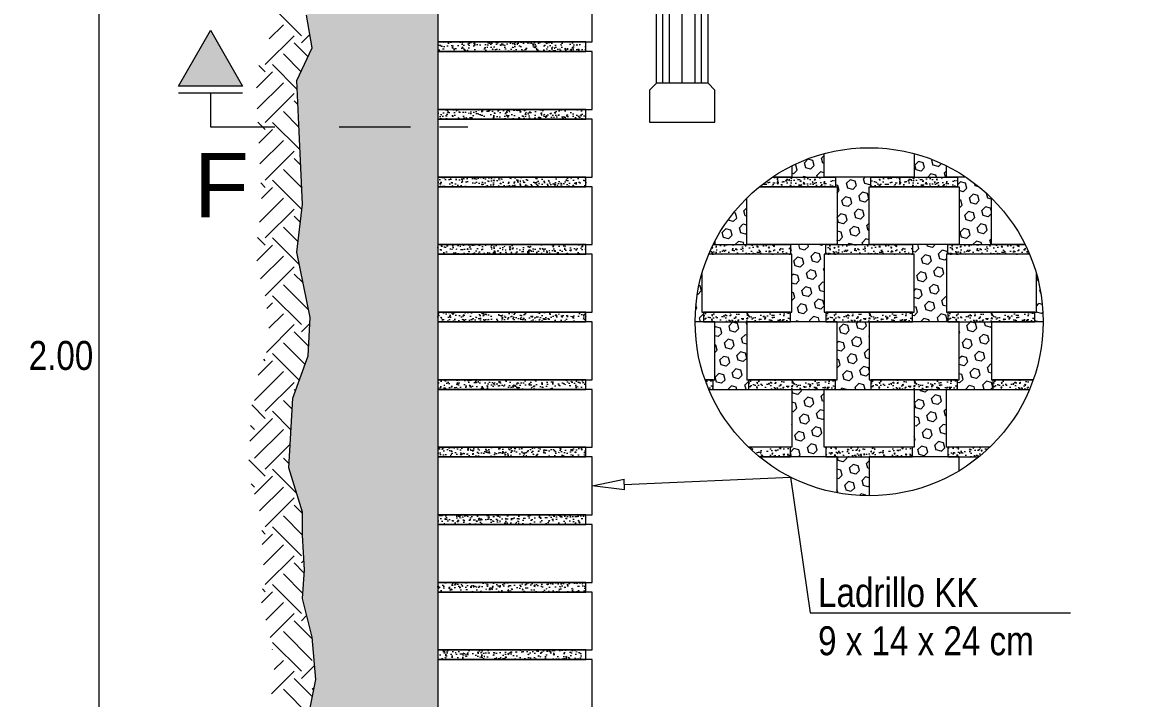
# Model space of a CAD drawing. Header units: metres. Extents: x 0 to 1935, y 0 to 1529.
# Drawn here: x 1918.64 to 1920.397, y 1470.572 to 1471.622 of the extents above; entities that cross this region are included whole.
import ezdxf
from ezdxf import colors
from ezdxf.entities.mleader import LeaderData, LeaderLine
from ezdxf.enums import TextEntityAlignment as Align
from ezdxf.math import Vec2, Vec3

# ---------------------------------------------------------------- set-up
doc = ezdxf.new("R2010")
doc.units = ezdxf.units.M
doc.header["$LTSCALE"] = 0.005
doc.linetypes.add('ACAD_ISO04W100', pattern=[30.5, 24, -3, 0.5, -3])
for name, color, linetype, lineweight in [('-Accesorios PVC', 88, 'Continuous', 20), ('-Achurado', 251, 'Continuous', 5), ('-Acotado', 251, 'Continuous', 5), ('-Eje', 1, 'ACAD_ISO04W100', 9), ('-Ladrillo', 34, 'Continuous', 9), ('-Terreno', 26, 'Continuous', 5)]:
    doc.layers.add(name, color=color, linetype=linetype, lineweight=lineweight)
doc.styles.add('-Arial', font='arial.ttf')
doc.styles.add('-Arial Narrow', font='ARIALN.TTF')
doc.dimstyles.new('Esc 1_25', dxfattribs={"dimscale": 0.025, "dimtxt": 1.8, "dimasz": 1, "dimexe": 1, "dimexo": 2, "dimgap": 0.45, "dimtad": 2, "dimtih": 1, "dimtoh": 1, "dimzin": 4, "dimdsep": 46, "dimtxsty": '-Arial Narrow', "dimblk": 'ARCHTICK', "dimcen": 1, "dimdle": 1, "dimclrd": 256, "dimclre": 256, "dimclrt": 7, "dimadec": 0, "dimazin": 0, "dimtfac": 1, "dimtix": 1, "dimtmove": 1, "dimatfit": 2, "dimldrblk": 'ARCHTICK', "dimfxl": 1, "dimtolj": 2, "dimlwd": 5, "dimlwe": 0, "dimarcsym": 0})
pattern_1 = [(45, (305.354964, -1.474167), (-0.00972141242, 0.00972141242), [0.0079375, -0.015875]), (165, (305.354964, -1.474167), (-0.00355828391, -0.013279696325), [0.0079375, -0.015875]), (105, (305.360576, -1.468554), (-0.013279696325, -0.00355828391), [0.0079375, -0.015875])]
pattern_2 = [(50, (1919.955647, 1471.162203), (0.0182185, -0.0015939), [0.001905, -0.020955]), (355, (1919.955647, 1471.162203), (-0.0035243, 0.0191057), [0.001524, -0.016764]), (100.451, (1919.957165, 1471.16207), (0.0146941, 0.0175118), [0.001619, -0.017809]), (46.184, (1919.955647, 1471.167283), (0.027108, -0.0042042), [0.0028575, -0.0314325]), (96.636, (1919.957906, 1471.166933), (0.0237404, 0.0247426), [0.0024285, -0.0267136]), (351.184, (1919.955647, 1471.167283), (0.0237404, 0.0247426), [0.002286, -0.025146]), (21, (1919.958187, 1471.166013), (0.0151614, -0.0102265), [0.001905, -0.020955]), (326, (1919.958187, 1471.166013), (0.0061802, 0.0184188), [0.001524, -0.016764]), (71.4514, (1919.95945, 1471.165161), (0.0213416, 0.0081923), [0.001619, -0.017809]), (37.5, (1919.955647, 1471.162203), (0.00030886, 0.0084555), [0, -0.0165608, 0, -0.017018, 0, -0.0168275]), (7.5, (1919.955647, 1471.162203), (0.00668197, 0.01001806), [0, -0.0097028, 0, -0.0161798, 0, -0.0064135]), (327.5, (1919.949983, 1471.162203), (0.01355906, -0.00057287), [0, -0.00635, 0, -0.019812, 0, -0.026289]), (317.5, (1919.947443, 1471.162203), (0.0148129, 0.00254265), [0, -0.008255, 0, -0.0131572, 0, -0.018669])]
pattern_3 = [(50, (1919.765647, 1471.162203), (0.0182185, -0.0015939), [0.001905, -0.020955]), (355, (1919.765647, 1471.162203), (-0.0035243, 0.0191057), [0.001524, -0.016764]), (100.451, (1919.767165, 1471.16207), (0.0146941, 0.0175118), [0.001619, -0.017809]), (46.184, (1919.765647, 1471.167283), (0.027108, -0.0042042), [0.0028575, -0.0314325]), (96.636, (1919.767906, 1471.166933), (0.0237404, 0.0247426), [0.0024285, -0.0267136]), (351.184, (1919.765647, 1471.167283), (0.0237404, 0.0247426), [0.002286, -0.025146]), (21, (1919.768187, 1471.166013), (0.0151614, -0.0102265), [0.001905, -0.020955]), (326, (1919.768187, 1471.166013), (0.0061802, 0.0184188), [0.001524, -0.016764]), (71.4514, (1919.76945, 1471.165161), (0.0213416, 0.0081923), [0.001619, -0.017809]), (37.5, (1919.765647, 1471.162203), (0.00030886, 0.0084555), [0, -0.0165608, 0, -0.017018, 0, -0.0168275]), (7.5, (1919.765647, 1471.162203), (0.00668197, 0.01001806), [0, -0.0097028, 0, -0.0161798, 0, -0.0064135]), (327.5, (1919.759983, 1471.162203), (0.01355906, -0.00057287), [0, -0.00635, 0, -0.019812, 0, -0.026289]), (317.5, (1919.757443, 1471.162203), (0.0148129, 0.00254265), [0, -0.008255, 0, -0.0131572, 0, -0.018669])]
pattern_4 = [(50, (1920.145647, 1471.162203), (0.0182185, -0.0015939), [0.001905, -0.020955]), (355, (1920.145647, 1471.162203), (-0.0035243, 0.0191057), [0.001524, -0.016764]), (100.451, (1920.147165, 1471.16207), (0.0146941, 0.0175118), [0.001619, -0.017809]), (46.184, (1920.145647, 1471.167283), (0.027108, -0.0042042), [0.0028575, -0.0314325]), (96.636, (1920.147906, 1471.166933), (0.0237404, 0.0247426), [0.0024285, -0.0267136]), (351.184, (1920.145647, 1471.167283), (0.0237404, 0.0247426), [0.002286, -0.025146]), (21, (1920.148187, 1471.166013), (0.0151614, -0.0102265), [0.001905, -0.020955]), (326, (1920.148187, 1471.166013), (0.0061802, 0.0184188), [0.001524, -0.016764]), (71.4514, (1920.14945, 1471.165161), (0.0213416, 0.0081923), [0.001619, -0.017809]), (37.5, (1920.145647, 1471.162203), (0.00030886, 0.0084555), [0, -0.0165608, 0, -0.017018, 0, -0.0168275]), (7.5, (1920.145647, 1471.162203), (0.00668197, 0.01001806), [0, -0.0097028, 0, -0.0161798, 0, -0.0064135]), (327.5, (1920.139983, 1471.162203), (0.01355906, -0.00057287), [0, -0.00635, 0, -0.019812, 0, -0.026289]), (317.5, (1920.137443, 1471.162203), (0.0148129, 0.00254265), [0, -0.008255, 0, -0.0131572, 0, -0.018669])]
pattern_5 = [(50, (1920.025647, 1471.057203), (0.0182185, -0.0015939), [0.001905, -0.020955]), (355, (1920.025647, 1471.057203), (-0.0035243, 0.0191057), [0.001524, -0.0167641]), (100.4514, (1920.027165, 1471.05707), (0.0146941, 0.0175118), [0.001619, -0.017809]), (46.184, (1920.025647, 1471.062283), (0.0271079, -0.0042042), [0.0028575, -0.0314325]), (96.636, (1920.027906, 1471.061933), (0.0237404, 0.0247426), [0.0024285, -0.0267136]), (351.184, (1920.025647, 1471.062283), (0.0237404, 0.0247426), [0.002286, -0.025146]), (21, (1920.028187, 1471.061013), (0.01516144, -0.0102265), [0.001905, -0.020955]), (326, (1920.028187, 1471.061013), (0.0061802, 0.0184188), [0.001524, -0.016764]), (71.4514, (1920.02945, 1471.060161), (0.0213416, 0.0081923), [0.001619, -0.017809]), (37.5, (1920.025647, 1471.057203), (0.00030886, 0.0084555), [0, -0.0165608, 0, -0.017018, 0, -0.0168275]), (7.5, (1920.025647, 1471.057203), (0.00668197, 0.01001806), [0, -0.0097028, 0, -0.0161798, 0, -0.0064135]), (327.5, (1920.019983, 1471.057203), (0.01355906, -0.00057287), [0, -0.00635, 0, -0.019812, 0, -0.026289]), (317.5, (1920.017443, 1471.057203), (0.0148129, 0.00254265), [0, -0.008255, 0, -0.0131572, 0, -0.018669])]
pattern_6 = [(50, (1919.835647, 1471.057203), (0.0182185, -0.0015939), [0.001905, -0.020955]), (355, (1919.835647, 1471.057203), (-0.0035243, 0.0191057), [0.001524, -0.0167641]), (100.4514, (1919.837165, 1471.05707), (0.0146941, 0.0175118), [0.001619, -0.017809]), (46.184, (1919.835647, 1471.062283), (0.0271079, -0.0042042), [0.0028575, -0.0314325]), (96.636, (1919.837906, 1471.061933), (0.0237404, 0.0247426), [0.0024285, -0.0267136]), (351.184, (1919.835647, 1471.062283), (0.0237404, 0.0247426), [0.002286, -0.025146]), (21, (1919.838187, 1471.061013), (0.01516144, -0.0102265), [0.001905, -0.020955]), (326, (1919.838187, 1471.061013), (0.0061802, 0.0184188), [0.001524, -0.016764]), (71.4514, (1919.83945, 1471.060161), (0.0213416, 0.0081923), [0.001619, -0.017809]), (37.5, (1919.835647, 1471.057203), (0.00030886, 0.0084555), [0, -0.0165608, 0, -0.017018, 0, -0.0168275]), (7.5, (1919.835647, 1471.057203), (0.00668197, 0.01001806), [0, -0.0097028, 0, -0.0161798, 0, -0.0064135]), (327.5, (1919.829983, 1471.057203), (0.01355906, -0.00057287), [0, -0.00635, 0, -0.019812, 0, -0.026289]), (317.5, (1919.827443, 1471.057203), (0.0148129, 0.00254265), [0, -0.008255, 0, -0.0131572, 0, -0.018669])]

# ---------------------------------------------------------------- blocks, each defined once
blk = doc.blocks.new('szfisfvsdv')
at = {"layer": '-Accesorios PVC'}
h = blk.add_hatch(color=256, dxfattribs=at)
h.dxf.hatch_style = 1
edge = h.paths.add_edge_path()
edge.add_ellipse((-0.6573, 0.0199), major_axis=(0, 0.0203), ratio=0.352065, start_angle=180, end_angle=360)
edge.add_ellipse((-0.6573, 0.0199), major_axis=(0, 0.0203), ratio=0.352065, start_angle=0, end_angle=180)
for p, q in [((0.0679, 0.0508), (0.0679, 0.1008)), ((0.0679, 0.1008), (0.1695, 0.1008)), ((0.1695, 0.1008), (0.1695, 0.1008)), ((0.1695, 0.1008), (0.1695, 0.0508)), ((0.0179, 0.0402), (-0.6573, 0.0402)), ((0.0679, 0.0508), (0.0179, 0.0508)), ((0.0179, 0.0508), (0.0179, -0.0508)), ((0.0786, 0.0402), (0.0679, 0.0508)), ((0.0786, 0.0402), (0.0679, 0.0508)), ((0.0786, -0.0402), (0.0786, 0.0402)), ((0.1589, 0.0402), (0.0786, 0.0402)), ((0.0786, 0.0402), (0.1589, 0.0402)), ((0.0786, -0.0402), (0.0786, 0.0402)), ((0.1695, 0.0508), (0.1589, 0.0402)), ((0.1589, 0.0402), (0.1589, -0.0402)), ((0.0179, 0.03), (-0.6511, 0.03)), ((0.0179, 0.02), (-0.6501, 0.02)), ((0.0179, -0.02), (-0.6644, -0.02)), ((0.0179, -0.03), (-0.6635, -0.03)), ((0.0179, -0.0402), (-0.6573, -0.0402)), ((0.0179, -0.0508), (0.0179, -0.0508)), ((0.0179, -0.0508), (0.0679, -0.0508)), ((0.0786, -0.0402), (0.0679, -0.0508)), ((0.0679, -0.0508), (0.0786, -0.0402)), ((0.0679, -0.0508), (0.0679, -0.1008)), ((0.1589, -0.0402), (0.0786, -0.0402)), ((0.1589, -0.0402), (0.0786, -0.0402)), ((0.1589, -0.0402), (0.1589, -0.0402)), ((0.1695, -0.0508), (0.1589, -0.0402)), ((0.1695, -0.1008), (0.1695, -0.0508)), ((0.0679, -0.1008), (0.1695, -0.1008)), ((0.0785, -0.2789), (0.0785, -0.1008)), ((0.0887, -0.2789), (0.0887, -0.1008)), ((0.0987, -0.2789), (0.0987, -0.1008)), ((0.1187, -0.2789), (0.1187, -0.1008)), ((0.1387, -0.2789), (0.1387, -0.1008)), ((0.1487, -0.2789), (0.1487, -0.1008)), ((0.1589, -0.2789), (0.1589, -0.1008)), ((0.1695, -0.1008), (0.1695, -0.1008)), ((0.0785, -0.2789), (0.0679, -0.2895)), ((0.1589, -0.2789), (0.0785, -0.2789)), ((0.1695, -0.2895), (0.1589, -0.2789)), ((0.0679, -0.2895), (0.0679, -0.3395)), ((0.1695, -0.3395), (0.1695, -0.2895)), ((0.0679, -0.3395), (0.1695, -0.3395)), ((0.1695, -0.3395), (0.1695, -0.3395))]:
    blk.add_line(p, q, dxfattribs=at)
at = {"layer": '-Accesorios PVC', "ltscale": 0.025}
for p, q in [((0.1014, 0), (0.136, 0)), ((0.1187, 0.0173), (0.1187, -0.0173))]:
    blk.add_line(p, q, dxfattribs=at)
at = {"layer": '-Accesorios PVC', "ltscale": 0.005}
blk.add_line((-0.6557, 0), (0.0786, 0), dxfattribs=at)
at = {"layer": '-Accesorios PVC', "extrusion": (0, 0, -1)}
blk.add_ellipse((-0.6573, 0.0199), major_axis=(0, 0.0203), ratio=0.352065, dxfattribs=at)
at = {"layer": '-Accesorios PVC'}
blk.add_ellipse((-0.6573, -0.0203), major_axis=(0, -0.0199), ratio=0.360295, start_param=3.141593, end_param=6.283185, dxfattribs=at)
blk = doc.blocks.new('Corte Vertical 1_1000')
at = {"layer": '-Eje'}
blk.add_hatch(color=256, dxfattribs=at).paths.add_polyline_path([(13.34, -3.56), (9.86, -1.565), (9.86, -5.555)])
for p, q in [((9.44, -1.565), (9.44, -5.555)), ((9.44, -3.56), (7.34, -3.56))]:
    blk.add_line(p, q, dxfattribs=at)
blk.add_lwpolyline([(13.34, -3.56), (9.86, -5.555), (9.86, -1.565)], close=True, dxfattribs=at)
for points in [[(7.34, -3.56), (7.34, -16.05)], [(7.34, -14.245), (7.34, -16)], [(7.34, -17.805), (7.34, -19.56)]]:
    blk.add_lwpolyline(points, dxfattribs=at)
at = {"layer": '-Eje', "style": '-Arial'}
blk.add_attdef('A', text='', height=4, dxfattribs=at).set_placement((3.713, -4.237), align=Align.MIDDLE)
blk = doc.blocks.new('*U510')
at = {"layer": '-Achurado', "ltscale": 0.009}
h = blk.add_hatch(dxfattribs=at)
h.set_pattern_fill('AR-CONC', color=256, scale=0.0001, angle=-90)
h.set_pattern_definition([(320, (-3034.088478, 151.044606), (-0.001593908554, -0.0182184669), [0.001905, -0.020955]), (265, (-3034.088478, 151.044606), (0.01910568452, 0.00352434214), [0.001524, -0.01676405842]), (10.4514447, (-3034.088611, 151.043088), (0.01751177519, -0.01469412471), [0.00161900088, -0.01780902446]), (316.1842, (-3034.083398, 151.044606), (-0.0042042328, -0.02710790409), [0.0028575, -0.0314325]), (6.6355576, (-3034.083748, 151.042347), (0.02474261246, -0.0237404134), [0.00242850231, -0.02671356082]), (261.1841512, (-3034.083398, 151.044606), (0.02474261246, -0.0237404134), [0.0022859967, -0.0251459732]), (291, (-3034.084668, 151.042066), (-0.01022651982, -0.01516143913), [0.001905, -0.020955]), (236, (-3034.084668, 151.042066), (0.01841879661, -0.00618020283), [0.001524, -0.016764]), (341.451445, (-3034.08552, 151.040803), (0.00819227689, -0.02134164193), [0.00161900088, -0.01780899376]), (307.5, (-3034.088478, 151.044606), (0.008455503887, -0.000308860325), [0, -0.0165608, 0, -0.017018, 0, -0.0168275]), (277.5, (-3034.088478, 151.044606), (0.010018057482, -0.00668196625), [0, -0.0097028, 0, -0.0161798, 0, -0.0064135]), (237.5, (-3034.088478, 151.05027), (-0.0005728744, -0.013559059517), [0, -0.00635, 0, -0.019812, 0, -0.026289]), (227.5, (-3034.088478, 151.05281), (0.002542649103, -0.01481291814), [0, -0.008255, 0, -0.0131572, 0, -0.018669])])
h.paths.add_polyline_path([(0.12, -0.0375), (0.12, -0.0525), (-0.11, -0.0525), (-0.11, -0.0375)])
at = {"layer": '-Ladrillo', "lineweight": 5}
for points in [[(-0.12, -0.0375), (-0.12, 0.0525), (0.12, 0.0525), (0.12, -0.0375)], [(0.12, -0.0375), (0.12, -0.0525), (-0.11, -0.0525), (-0.11, -0.0375)]]:
    blk.add_lwpolyline(points, close=True, dxfattribs=at)
blk = doc.blocks.new('*U511')
at = {"layer": '-Acotado', "color": 0, "linetype": 'ByBlock', "lineweight": -2, "transparency": 16777216}
for p in [(0, 1.785), (0, 1.68), (0, 1.575), (0, 1.47), (0, 1.365), (0, 1.26), (0, 1.155), (0, 1.05), (0, 0.945), (0, 0.84), (0, 0.735), (0, 0.63), (0, 0.525), (0, 0.42), (0, 0.315), (0, 0.21), (0, 0.105), (0, 0)]:
    blk.add_blockref('*U510', p, dxfattribs=at)
blk = doc.blocks.new('_ClosedBlank')
at = {"color": 0, "linetype": 'ByBlock', "lineweight": -2}
for p, q in [((-1, 0.167), (0, 0)), ((-1, 0.167), (-1, -0.167)), ((0, 0), (-1, -0.167))]:
    blk.add_line(p, q, dxfattribs=at)
blk = doc.blocks.new('_ArchTick')
at = {"color": 0, "linetype": 'ByBlock', "const_width": 0.15}
blk.add_lwpolyline([(-0.5, -0.5), (0.5, 0.5)], dxfattribs=at)
blk = doc.blocks.new('*D567')
at = {"layer": '-Acotado', "lineweight": 0, "transparency": 16777216}
for p, q in [((1919.2851, 1472.0072), (1919.2851, 1470.1403)), ((1920.9651, 1469.9568), (1920.9651, 1470.1903))]:
    blk.add_line(p, q, dxfattribs=at)
at = {"layer": '-Acotado', "lineweight": 5, "transparency": 16777216}
blk.add_line((1920.9901, 1470.1653), (1919.2601, 1470.1653), dxfattribs=at)
at = {"layer": 'Defpoints', "color": 0, "transparency": 16777216}
for p in [(1919.2851, 1472.0572), (1919.2851, 1470.1653), (1920.9651, 1469.9068)]:
    blk.add_point(p, dxfattribs=at)
at = {"layer": '-Acotado', "lineweight": 5, "transparency": 16777216, "xscale": 0.025, "yscale": 0.025, "zscale": 0.025, "rotation": 180}
blk.add_blockref('_ArchTick', (1919.2851, 1470.1653), dxfattribs=at)
at = {"layer": '-Acotado', "lineweight": 5, "transparency": 16777216, "xscale": 0.025, "yscale": 0.025, "zscale": 0.025}
blk.add_blockref('_ArchTick', (1920.9651, 1470.1653), dxfattribs=at)
at = {"layer": '-Acotado', "color": 7, "transparency": 16777216, "insert": (1920.1251, 1470.1995), "char_height": 0.045, "attachment_point": 5, "style": '-Arial Narrow'}
blk.add_mtext('\\A2;1.68', dxfattribs=at)
blk = doc.blocks.new('*D548')
at = {"layer": '-Acotado', "lineweight": 5, "transparency": 16777216}
blk.add_line((1918.7587, 1470.082), (1918.7587, 1472.1272), dxfattribs=at)
at = {"layer": '-Acotado', "lineweight": 0, "transparency": 16777216}
for p, q in [((1919.2351, 1472.1022), (1918.7337, 1472.1022)), ((1919.2351, 1470.107), (1918.7337, 1470.107))]:
    blk.add_line(p, q, dxfattribs=at)
at = {"layer": 'Defpoints', "color": 0, "transparency": 16777216}
for p in [(1918.7587, 1472.1022), (1919.2851, 1472.1022), (1919.2851, 1470.107)]:
    blk.add_point(p, dxfattribs=at)
at = {"layer": '-Acotado', "lineweight": 5, "transparency": 16777216, "xscale": 0.025, "yscale": 0.025, "zscale": 0.025}
for p, rotation in [((1918.7587, 1472.1022), 90), ((1918.7587, 1470.107), 270)]:
    blk.add_blockref('_ArchTick', p, dxfattribs=dict(at, rotation=rotation))
at = {"layer": '-Acotado', "color": 7, "transparency": 16777216, "insert": (1918.6993, 1471.1046), "char_height": 0.045, "attachment_point": 5, "style": '-Arial Narrow'}
blk.add_mtext('\\A2;2.00', dxfattribs=at)

msp = doc.modelspace()

# ---------------------------------------------------------------- hatches: boundary and pattern name
at = {"layer": '-Achurado', "ltscale": 0.009}
h = msp.add_hatch(dxfattribs=at)
h.set_pattern_fill('HEX', color=256, scale=0.0025, angle=45)
h.set_pattern_definition(pattern_1)
h.paths.add_polyline_path([(1919.06572, 1471.26549), (1919.0747, 1471.34021), (1919.06882, 1471.46376), (1919.06583, 1471.5325), (1919.08976, 1471.5833), (1919.08079, 1471.63411), (1919.0778, 1471.68492), (1919.09275, 1471.73573), (1919.0778, 1471.81941), (1919.08384, 1471.9623), (1919.07331, 1472.02309), (1919.08507, 1472.1022), (1919.28507, 1472.1022), (1919.28507, 1472.0122), (1919.28507, 1471.9972), (1919.28507, 1471.9072), (1919.28507, 1471.8922), (1919.28507, 1471.8022), (1919.28507, 1471.7872), (1919.28507, 1471.6972), (1919.28507, 1471.6822), (1919.28507, 1471.5922), (1919.28507, 1471.5772), (1919.28507, 1471.4872), (1919.28507, 1471.4722), (1919.28507, 1471.3822), (1919.28507, 1471.3672), (1919.28507, 1471.2772), (1919.28507, 1471.2622), (1919.28507, 1471.1722), (1919.28507, 1471.1572), (1919.28507, 1471.0672), (1919.28507, 1471.0522), (1919.28507, 1470.9622), (1919.28507, 1470.9472), (1919.28507, 1470.8572), (1919.28507, 1470.8422), (1919.28507, 1470.7522), (1919.28507, 1470.7372), (1919.28507, 1470.6472), (1919.28507, 1470.6322), (1919.28507, 1470.5422), (1919.28507, 1470.5272), (1919.28507, 1470.4372), (1919.28507, 1470.4222), (1919.28507, 1470.3322), (1919.28507, 1470.3172), (1919.28507, 1470.2272), (1919.28507, 1469.90703), (1919.08507, 1469.90683), (1919.08507, 1470.2122), (1919.0955, 1470.24229), (1919.07456, 1470.30804), (1919.07456, 1470.34988), (1919.08952, 1470.41264), (1919.07157, 1470.48138), (1919.09558, 1470.60136), (1919.0896, 1470.66711), (1919.07464, 1470.72688), (1919.07763, 1470.77171), (1919.07464, 1470.82551), (1919.07464, 1470.86138), (1919.0537, 1470.93012), (1919.05974, 1471.03835), (1919.08367, 1471.1041), (1919.08666, 1471.16388)])
h = msp.add_hatch(dxfattribs=at)
h.set_pattern_fill('HEX', color=256, scale=0.0025, angle=45)
h.set_pattern_definition(pattern_1)
h.paths.add_polyline_path([(1919.95565, 1470.9472), (1919.90565, 1470.9472), (1919.90565, 1470.89132, 0.0465031), (1919.95565, 1470.88666)])
h.paths.add_polyline_path([(1920.07565, 1471.0522), (1920.02565, 1471.0522), (1920.02565, 1470.9622), (1920.02315, 1470.9622), (1920.02315, 1470.9472), (1920.07815, 1470.9472), (1920.07815, 1470.9622), (1920.07565, 1470.9622)])
h.paths.add_polyline_path([(1919.88565, 1471.0522), (1919.83565, 1471.0522), (1919.83565, 1470.9622), (1919.83315, 1470.9622), (1919.83315, 1470.9472), (1919.88815, 1470.9472), (1919.88815, 1470.9622), (1919.88565, 1470.9622)])
h.paths.add_polyline_path([(1919.76565, 1471.1572), (1919.71565, 1471.1572), (1919.71565, 1471.0672), (1919.71315, 1471.0672), (1919.71315, 1471.0522), (1919.76815, 1471.0522), (1919.76815, 1471.0672), (1919.76565, 1471.0672)])
h.paths.add_polyline_path([(1919.95565, 1471.1572), (1919.90565, 1471.1572), (1919.90565, 1471.0672), (1919.90315, 1471.0672), (1919.90315, 1471.0522), (1919.95815, 1471.0522), (1919.95815, 1471.0672), (1919.95565, 1471.0672)])
h.paths.add_polyline_path([(1920.14565, 1471.1572), (1920.09565, 1471.1572), (1920.09565, 1471.0672), (1920.09315, 1471.0672), (1920.09315, 1471.0522), (1920.14815, 1471.0522), (1920.14815, 1471.0672), (1920.14565, 1471.0672)])
h.paths.add_polyline_path([(1920.21565, 1471.23201), (1920.21565, 1471.1722), (1920.21315, 1471.1722), (1920.21315, 1471.1572), (1920.2262, 1471.1572, 0.0701538)])
h.paths.add_polyline_path([(1920.07565, 1471.2622), (1920.07815, 1471.2622), (1920.07815, 1471.2772), (1920.02315, 1471.2772), (1920.02315, 1471.2622), (1920.02565, 1471.2622), (1920.02565, 1471.1722), (1920.02315, 1471.1722), (1920.02315, 1471.1572), (1920.07815, 1471.1572), (1920.07815, 1471.1722), (1920.07565, 1471.1722)])
h.paths.add_polyline_path([(1919.88565, 1471.2622), (1919.88815, 1471.2622), (1919.88815, 1471.2772), (1919.83315, 1471.2772), (1919.83315, 1471.2622), (1919.83565, 1471.2622), (1919.83565, 1471.1722), (1919.83315, 1471.1722), (1919.83315, 1471.1572), (1919.88815, 1471.1572), (1919.88815, 1471.1722), (1919.88565, 1471.1722)])
h.paths.add_polyline_path([(1919.69815, 1471.1722), (1919.69565, 1471.1722), (1919.69565, 1471.23201, 0.0701538), (1919.6851, 1471.1572), (1919.69815, 1471.1572)])
h.paths.add_polyline_path([(1919.95565, 1471.3672), (1919.95815, 1471.3672), (1919.95815, 1471.3822), (1919.90315, 1471.3822), (1919.90315, 1471.3672), (1919.90565, 1471.3672), (1919.90565, 1471.2772), (1919.95565, 1471.2772)])
h.paths.add_polyline_path([(1919.76565, 1471.34981, 0.0782607), (1919.71565, 1471.28209), (1919.71565, 1471.2772), (1919.76565, 1471.2772)])
h.paths.add_polyline_path([(1920.14565, 1471.34981, 0.0475007), (1920.10588, 1471.3822), (1920.09315, 1471.3822), (1920.09315, 1471.3672), (1920.09565, 1471.3672), (1920.09565, 1471.2772), (1920.14565, 1471.2772)])
h.paths.add_polyline_path([(1920.07565, 1471.39968, 0.0494998), (1920.02565, 1471.41854), (1920.02565, 1471.3822), (1920.07565, 1471.3822)])
h.paths.add_polyline_path([(1919.88565, 1471.41854, 0.0494998), (1919.83565, 1471.39968), (1919.83565, 1471.3822), (1919.88565, 1471.3822)])
h = msp.add_hatch(dxfattribs=at)
h.set_pattern_fill('AR-CONC', color=256, scale=0.0001)
h.set_pattern_definition(pattern_6)
edge = h.paths.add_edge_path()
edge.add_arc((1919.95565, 1471.1572), 0.27055, 123.73188, 129.08584)
edge.add_line((1919.78507, 1471.3672), (1919.90315, 1471.3672))
edge.add_line((1919.90315, 1471.3672), (1919.90315, 1471.3822))
edge.add_line((1919.90315, 1471.3822), (1919.80541, 1471.3822))
h = msp.add_hatch(dxfattribs=at)
h.set_pattern_fill('AR-CONC', color=256, scale=0.0001)
h.set_pattern_definition(pattern_5)
h.paths.add_polyline_path([(1920.09315, 1471.3672), (1919.95815, 1471.3672), (1919.95815, 1471.3822), (1920.09315, 1471.3822)])
h = msp.add_hatch(dxfattribs=at)
h.set_pattern_fill('AR-CONC', color=256, scale=0.0001)
h.set_pattern_definition(pattern_3)
edge = h.paths.add_edge_path()
edge.add_arc((1919.95565, 1471.1572), 0.27055, 153.66977, 157.1636)
edge.add_line((1919.70631, 1471.2622), (1919.83315, 1471.2622))
edge.add_line((1919.83315, 1471.2622), (1919.83315, 1471.2772))
edge.add_line((1919.83315, 1471.2772), (1919.71317, 1471.2772))
h = msp.add_hatch(dxfattribs=at)
h.set_pattern_fill('AR-CONC', color=256, scale=0.0001)
h.set_pattern_definition(pattern_2)
h.paths.add_polyline_path([(1920.02315, 1471.2622), (1919.88815, 1471.2622), (1919.88815, 1471.2772), (1920.02315, 1471.2772)])
h = msp.add_hatch(dxfattribs=at)
h.set_pattern_fill('AR-CONC', color=256, scale=0.0001)
h.set_pattern_definition(pattern_4)
edge = h.paths.add_edge_path()
edge.add_arc((1919.95565, 1471.1572), 0.27055, 22.8364, 26.33023)
edge.add_line((1920.19813, 1471.2772), (1920.07815, 1471.2772))
edge.add_line((1920.07815, 1471.2772), (1920.07815, 1471.2622))
edge.add_line((1920.07815, 1471.2622), (1920.20499, 1471.2622))
h = msp.add_hatch(dxfattribs=at)
h.set_pattern_fill('AR-CONC', color=256, scale=0.0001)
h.set_pattern_definition(pattern_3)
h.paths.add_polyline_path([(1919.83315, 1471.1722), (1919.69815, 1471.1722), (1919.69815, 1471.1572), (1919.83315, 1471.1572)])
h = msp.add_hatch(dxfattribs=at)
h.set_pattern_fill('AR-CONC', color=256, scale=0.0001)
h.set_pattern_definition(pattern_2)
h.paths.add_polyline_path([(1920.02315, 1471.1722), (1919.88815, 1471.1722), (1919.88815, 1471.1572), (1920.02315, 1471.1572)])
h = msp.add_hatch(dxfattribs=at)
h.set_pattern_fill('AR-CONC', color=256, scale=0.0001)
h.set_pattern_definition(pattern_4)
h.paths.add_polyline_path([(1920.21315, 1471.1722), (1920.07815, 1471.1722), (1920.07815, 1471.1572), (1920.21315, 1471.1572)])
h = msp.add_hatch(dxfattribs=at)
h.set_pattern_fill('AR-CONC', color=256, scale=0.0001)
h.set_pattern_definition([(50, (1919.645647, 1471.057203), (0.0182185, -0.001594), [0.001905, -0.020955]), (355, (1919.645647, 1471.057203), (-0.0035243, 0.0191057), [0.001524, -0.016764]), (100.45, (1919.647165, 1471.05707), (0.014694, 0.017512), [0.001619, -0.017809]), (46.184, (1919.645647, 1471.062283), (0.027108, -0.004204), [0.0028575, -0.0314325]), (96.636, (1919.647906, 1471.061933), (0.02374, 0.024743), [0.0024285, -0.0267136]), (351.184, (1919.645647, 1471.062283), (0.02374, 0.024743), [0.002286, -0.025146]), (21, (1919.648187, 1471.061013), (0.0151614, -0.0102265), [0.001905, -0.020955]), (326, (1919.648187, 1471.061013), (0.00618, 0.018419), [0.001524, -0.016764]), (71.45, (1919.64945, 1471.060161), (0.0213416, 0.0081923), [0.001619, -0.017809]), (37.5, (1919.645647, 1471.057203), (0.00030886, 0.0084555), [0, -0.0165608, 0, -0.017018, 0, -0.0168275]), (7.5, (1919.645647, 1471.057203), (0.006682, 0.010018), [0, -0.0097028, 0, -0.0161798, 0, -0.0064135]), (327.5, (1919.639983, 1471.057203), (0.01355906, -0.0005729), [0, -0.00635, 0, -0.019812, 0, -0.026289]), (317.5, (1919.637443, 1471.057203), (0.014813, 0.0025426), [0, -0.008255, 0, -0.0131572, 0, -0.018669])])
edge = h.paths.add_edge_path()
edge.add_arc((1919.95565, 1471.1572), 0.27055, 199.43019, 202.8364)
edge.add_line((1919.70631, 1471.0522), (1919.71315, 1471.0522))
edge.add_line((1919.71315, 1471.0522), (1919.71315, 1471.0672))
edge.add_line((1919.71315, 1471.0672), (1919.70051, 1471.0672))
h = msp.add_hatch(dxfattribs=at)
h.set_pattern_fill('AR-CONC', color=256, scale=0.0001)
h.set_pattern_definition(pattern_6)
h.paths.add_polyline_path([(1919.90315, 1471.0672), (1919.76815, 1471.0672), (1919.76815, 1471.0522), (1919.90315, 1471.0522)])
h = msp.add_hatch(dxfattribs=at)
h.set_pattern_fill('AR-CONC', color=256, scale=0.0001)
h.set_pattern_definition(pattern_5)
h.paths.add_polyline_path([(1920.09315, 1471.0672), (1919.95815, 1471.0672), (1919.95815, 1471.0522), (1920.09315, 1471.0522)])
h = msp.add_hatch(dxfattribs=at)
h.set_pattern_fill('AR-CONC', color=256, scale=0.0001)
h.set_pattern_definition([(50, (1920.215647, 1471.057203), (0.0182185, -0.001594), [0.001905, -0.020955]), (355, (1920.215647, 1471.057203), (-0.0035243, 0.0191057), [0.001524, -0.016764]), (100.45, (1920.217165, 1471.05707), (0.014694, 0.0175118), [0.001619, -0.017809]), (46.184, (1920.215647, 1471.062283), (0.027108, -0.004204), [0.0028575, -0.0314325]), (96.636, (1920.217906, 1471.061933), (0.02374, 0.024743), [0.0024285, -0.0267136]), (351.184, (1920.215647, 1471.062283), (0.02374, 0.024743), [0.002286, -0.025146]), (21, (1920.218187, 1471.061013), (0.0151614, -0.0102265), [0.001905, -0.020955]), (326, (1920.218187, 1471.061013), (0.00618, 0.018419), [0.001524, -0.016764]), (71.451, (1920.21945, 1471.060161), (0.0213416, 0.0081923), [0.001619, -0.017809]), (37.5, (1920.215647, 1471.057203), (0.00030886, 0.0084555), [0, -0.0165608, 0, -0.017018, 0, -0.0168275]), (7.5, (1920.215647, 1471.057203), (0.006682, 0.010018), [0, -0.0097028, 0, -0.0161798, 0, -0.0064135]), (327.5, (1920.209983, 1471.057203), (0.01355906, -0.0005729), [0, -0.00635, 0, -0.019812, 0, -0.026289]), (317.5, (1920.207443, 1471.057203), (0.014813, 0.0025426), [0, -0.008255, 0, -0.0131572, 0, -0.018669])])
edge = h.paths.add_edge_path()
edge.add_arc((1919.95565, 1471.1572), 0.27055, 337.1636, 340.56981)
edge.add_line((1920.21079, 1471.0672), (1920.14815, 1471.0672))
edge.add_line((1920.14815, 1471.0672), (1920.14815, 1471.0522))
edge.add_line((1920.14815, 1471.0522), (1920.20499, 1471.0522))
h = msp.add_hatch(dxfattribs=at)
h.set_pattern_fill('AR-CONC', color=256, scale=0.0001)
h.set_pattern_definition(pattern_3)
edge = h.paths.add_edge_path()
edge.add_arc((1919.95565, 1471.1572), 0.27055, 226.1172, 230.91416)
edge.add_line((1919.78507, 1470.9472), (1919.83315, 1470.9472))
edge.add_line((1919.83315, 1470.9472), (1919.83315, 1470.9622))
edge.add_line((1919.83315, 1470.9622), (1919.76811, 1470.9622))
h = msp.add_hatch(dxfattribs=at)
h.set_pattern_fill('AR-CONC', color=256, scale=0.0001)
h.set_pattern_definition(pattern_2)
h.paths.add_polyline_path([(1920.02315, 1470.9622), (1919.88815, 1470.9622), (1919.88815, 1470.9472), (1920.02315, 1470.9472)])
h = msp.add_hatch(dxfattribs=at)
h.set_pattern_fill('AR-CONC', color=256, scale=0.0001)
h.set_pattern_definition(pattern_4)
edge = h.paths.add_edge_path()
edge.add_arc((1919.95565, 1471.1572), 0.27055, 309.08584, 313.8828)
edge.add_line((1920.14319, 1470.9622), (1920.07815, 1470.9622))
edge.add_line((1920.07815, 1470.9622), (1920.07815, 1470.9472))
edge.add_line((1920.07815, 1470.9472), (1920.12622, 1470.9472))

# ---------------------------------------------------------------- linework, layer by layer
at = {"layer": '-Acotado'}
msp.add_circle((1919.95565, 1471.1572), 0.27055, dxfattribs=at)
at = {"layer": '-Ladrillo', "lineweight": 5}
for points in [[(1920.02565, 1471.41854), (1920.02565, 1471.3822), (1919.88565, 1471.3822), (1919.88565, 1471.41854)], [(1919.83565, 1471.39968), (1919.83565, 1471.3822), (1919.80541, 1471.3822)], [(1920.10588, 1471.3822), (1920.07565, 1471.3822), (1920.07565, 1471.39968)], [(1919.80541, 1471.3822), (1919.90315, 1471.3822), (1919.90315, 1471.3672), (1919.78507, 1471.3672)], [(1919.78507, 1471.3672), (1919.90565, 1471.3672), (1919.90565, 1471.2772), (1919.76565, 1471.2772), (1919.76565, 1471.34981)], [(1920.19813, 1471.2772), (1920.14565, 1471.2772), (1920.14565, 1471.34981)], [(1919.71317, 1471.2772), (1919.83315, 1471.2772), (1919.83315, 1471.2622), (1919.70631, 1471.2622)], [(1919.71565, 1471.28209), (1919.71565, 1471.2772), (1919.71317, 1471.2772)], [(1920.20499, 1471.2622), (1920.07815, 1471.2622), (1920.07815, 1471.2772), (1920.19813, 1471.2772)], [(1919.69565, 1471.23201), (1919.69565, 1471.1722), (1919.83565, 1471.1722), (1919.83565, 1471.2622), (1919.70631, 1471.2622)], [(1920.20499, 1471.2622), (1920.07565, 1471.2622), (1920.07565, 1471.1722), (1920.21565, 1471.1722), (1920.21565, 1471.23201)], [(1919.70051, 1471.0672), (1919.71565, 1471.0672), (1919.71565, 1471.1572), (1919.6851, 1471.1572)], [(1920.2262, 1471.1572), (1920.14565, 1471.1572), (1920.14565, 1471.0672), (1920.21079, 1471.0672)], [(1919.70631, 1471.0522), (1919.71315, 1471.0522), (1919.71315, 1471.0672), (1919.70051, 1471.0672)], [(1920.21079, 1471.0672), (1920.14815, 1471.0672), (1920.14815, 1471.0522), (1920.20499, 1471.0522)], [(1919.70631, 1471.0522), (1919.83565, 1471.0522), (1919.83565, 1470.9622), (1919.76811, 1470.9622)], [(1920.14319, 1470.9622), (1920.07565, 1470.9622), (1920.07565, 1471.0522), (1920.20499, 1471.0522)], [(1919.78507, 1470.9472), (1919.83315, 1470.9472), (1919.83315, 1470.9622), (1919.76811, 1470.9622)], [(1920.14319, 1470.9622), (1920.07815, 1470.9622), (1920.07815, 1470.9472), (1920.12622, 1470.9472)], [(1919.90565, 1470.89132), (1919.90565, 1470.9472), (1919.78507, 1470.9472)], [(1920.09565, 1470.92569), (1920.09565, 1470.9472), (1919.95565, 1470.9472), (1919.95565, 1470.88666)]]:
    msp.add_lwpolyline(points, dxfattribs=at)
for points in [[(1920.09315, 1471.3672), (1919.95815, 1471.3672), (1919.95815, 1471.3822), (1920.09315, 1471.3822)], [(1920.09565, 1471.3672), (1920.09565, 1471.2772), (1919.95565, 1471.2772), (1919.95565, 1471.3672)], [(1920.02315, 1471.2622), (1919.88815, 1471.2622), (1919.88815, 1471.2772), (1920.02315, 1471.2772)], [(1920.02565, 1471.1722), (1920.02565, 1471.2622), (1919.88565, 1471.2622), (1919.88565, 1471.1722)], [(1919.83315, 1471.1722), (1919.69815, 1471.1722), (1919.69815, 1471.1572), (1919.83315, 1471.1572)], [(1920.02315, 1471.1722), (1919.88815, 1471.1722), (1919.88815, 1471.1572), (1920.02315, 1471.1572)], [(1920.21315, 1471.1722), (1920.07815, 1471.1722), (1920.07815, 1471.1572), (1920.21315, 1471.1572)], [(1919.90565, 1471.0672), (1919.90565, 1471.1572), (1919.76565, 1471.1572), (1919.76565, 1471.0672)], [(1920.09565, 1471.0672), (1920.09565, 1471.1572), (1919.95565, 1471.1572), (1919.95565, 1471.0672)], [(1919.90315, 1471.0672), (1919.76815, 1471.0672), (1919.76815, 1471.0522), (1919.90315, 1471.0522)], [(1920.09315, 1471.0672), (1919.95815, 1471.0672), (1919.95815, 1471.0522), (1920.09315, 1471.0522)], [(1920.02565, 1471.0522), (1920.02565, 1470.9622), (1919.88565, 1470.9622), (1919.88565, 1471.0522)], [(1920.02315, 1470.9622), (1919.88815, 1470.9622), (1919.88815, 1470.9472), (1920.02315, 1470.9472)]]:
    msp.add_lwpolyline(points, close=True, dxfattribs=at)
at = {"layer": '-Terreno', "linetype": 'Continuous'}
for p, q in [((1919.07301, 1471.60185), (1919.02811, 1471.64675)), ((1919.01688, 1471.55695), (1919.06178, 1471.60185)), ((1919.02314, 1471.59688), (1919.04495, 1471.61869)), ((1919.07301, 1471.59062), (1919.08584, 1471.60346)), ((1919.08303, 1471.56937), (1919.06178, 1471.59062)), ((1919.07225, 1471.54648), (1919.04495, 1471.57378)), ((1919.01688, 1471.54572), (1919.00702, 1471.55558)), ((1919.0661, 1471.51895), (1919.02811, 1471.55695)), ((1919.00308, 1471.52069), (1919.02811, 1471.54572)), ((1919.00448, 1471.48842), (1919.04495, 1471.52888)), ((1919.01688, 1471.46714), (1919.06178, 1471.51204)), ((1919.06712, 1471.49548), (1919.06178, 1471.50082)), ((1919.06867, 1471.46026), (1919.04495, 1471.48398)), ((1919.01688, 1471.45592), (1919.00539, 1471.46741)), ((1919.07035, 1471.4249), (1919.02811, 1471.46714)), ((1919.00692, 1471.43473), (1919.02811, 1471.45592)), ((1919.00845, 1471.40258), (1919.04495, 1471.43908)), ((1919.01688, 1471.37734), (1919.06178, 1471.42224)), ((1919.07147, 1471.40133), (1919.06178, 1471.41102)), ((1919.07315, 1471.36597), (1919.04495, 1471.39418)), ((1919.01688, 1471.36612), (1919.00985, 1471.37315)), ((1919.07301, 1471.33244), (1919.02811, 1471.37734)), ((1919.011, 1471.349), (1919.02811, 1471.36612)), ((1919.0077, 1471.31203), (1919.04495, 1471.34928)), ((1919.01688, 1471.28754), (1919.06178, 1471.33244)), ((1919.07104, 1471.31196), (1919.06178, 1471.32121)), ((1919.06743, 1471.2819), (1919.04495, 1471.30438)), ((1919.01688, 1471.27631), (1919.00485, 1471.28834)), ((1919.0693, 1471.24634), (1919.02811, 1471.28754)), ((1919.0039, 1471.25211), (1919.02811, 1471.27631)), ((1919.00966, 1471.22418), (1919.04495, 1471.25947)), ((1919.01688, 1471.19774), (1919.06178, 1471.24264)), ((1919.07513, 1471.21806), (1919.06178, 1471.23141)), ((1919.07301, 1471.15283), (1919.02811, 1471.19774)), ((1919.08387, 1471.17565), (1919.04495, 1471.21457)), ((1919.01924, 1471.17765), (1919.02811, 1471.18651)), ((1919.02257, 1471.1473), (1919.04495, 1471.16967)), ((1919.01855, 1471.1096), (1919.06178, 1471.15283)), ((1919.07301, 1471.14161), (1919.0859, 1471.1545)), ((1919.08414, 1471.11925), (1919.06178, 1471.14161)), ((1919.07871, 1471.09101), (1919.04495, 1471.12477)), ((1919.0057, 1471.0743), (1919.02811, 1471.09671)), ((1919.01688, 1471.09671), (1919.01466, 1471.09893)), ((1919.06972, 1471.06632), (1919.02811, 1471.10793)), ((1919.00004, 1471.03497), (1919.04495, 1471.07987)), ((1919.01688, 1471.01813), (1919.06178, 1471.06303)), ((1919.06373, 1471.04986), (1919.06178, 1471.05181)), ((1919.01688, 1471.00691), (1918.99588, 1471.02791)), ((1919.05851, 1471.02141), (1919.04495, 1471.03497)), ((1918.99273, 1470.97153), (1919.02811, 1471.00691)), ((1919.05673, 1470.98951), (1919.02811, 1471.01813)), ((1919.00004, 1470.99007), (1918.9941, 1470.99601)), ((1919.00004, 1470.94517), (1919.04495, 1470.99007)), ((1919.01688, 1470.92833), (1919.05547, 1470.96691)), ((1919.01688, 1470.9171), (1918.99113, 1470.94285)), ((1919.05376, 1470.93635), (1919.04495, 1470.94517)), ((1919.00007, 1470.88906), (1919.02811, 1470.9171)), ((1919.06513, 1470.89131), (1919.02811, 1470.92833)), ((1919.00004, 1470.90026), (1918.99517, 1470.90514)), ((1919.00793, 1470.86325), (1919.04495, 1470.90026)), ((1919.01688, 1470.83853), (1919.06178, 1470.88343)), ((1919.07434, 1470.85965), (1919.06178, 1470.8722)), ((1919.07434, 1470.82597), (1919.04495, 1470.85536)), ((1919.01688, 1470.8273), (1919.01144, 1470.83274)), ((1919.07301, 1470.79362), (1919.02811, 1470.83853)), ((1919.01212, 1470.81131), (1919.02811, 1470.8273)), ((1919.01389, 1470.77941), (1919.04495, 1470.81046)), ((1919.01688, 1470.74872), (1919.06178, 1470.79362)), ((1919.07704, 1470.76714), (1919.06178, 1470.7824)), ((1919.07301, 1470.7824), (1919.07652, 1470.78591)), ((1919.07493, 1470.73557), (1919.04495, 1470.76556)), ((1919.01688, 1470.7375), (1919.01233, 1470.74205)), ((1919.07301, 1470.70382), (1919.02811, 1470.74872)), ((1919.01104, 1470.72043), (1919.02811, 1470.7375)), ((1919.01778, 1470.6935), (1919.04495, 1470.72066)), ((1919.02452, 1470.66656), (1919.06178, 1470.70382)), ((1919.08946, 1470.66492), (1919.06178, 1470.6926)), ((1919.07301, 1470.6926), (1919.08087, 1470.70046)), ((1919.08985, 1470.63086), (1919.04495, 1470.67576)), ((1919.07301, 1470.61402), (1919.02811, 1470.65892)), ((1919.0279, 1470.64749), (1919.02811, 1470.6477)), ((1919.03071, 1470.61662), (1919.04495, 1470.63086)), ((1919.07301, 1470.60279), (1919.09327, 1470.62306)), ((1919.02671, 1470.57894), (1919.06178, 1470.61402)), ((1919.08998, 1470.5746), (1919.06178, 1470.60279)), ((1919.08436, 1470.54654), (1919.04495, 1470.58596)), ((1919.08985, 1470.58596), (1919.09285, 1470.58896))]:
    msp.add_line(p, q, dxfattribs=at)
at = {"layer": '-Terreno'}
msp.add_lwpolyline([(1919.08507, 1469.90703), (1919.08507, 1470.2122), (1919.0955, 1470.24229), (1919.07456, 1470.30804), (1919.07456, 1470.34988), (1919.08952, 1470.41264), (1919.07157, 1470.48138), (1919.09558, 1470.60136), (1919.0896, 1470.66711), (1919.07464, 1470.72688), (1919.07763, 1470.77171), (1919.07464, 1470.82551), (1919.07464, 1470.86138), (1919.0537, 1470.93012), (1919.05974, 1471.03835), (1919.08367, 1471.1041), (1919.08666, 1471.16388), (1919.06572, 1471.26549), (1919.0747, 1471.34021), (1919.06882, 1471.46376), (1919.06583, 1471.5325), (1919.08976, 1471.5833), (1919.08079, 1471.63411)], dxfattribs=at)

# ---------------------------------------------------------------- block references
at = {"layer": '-Accesorios PVC'}
msp.add_blockref('szfisfvsdv', (1919.54634, 1471.80702), dxfattribs=at)
at = {"layer": '-Acotado', "xscale": -1}
msp.add_blockref('*U511', (1919.40507, 1470.2647), dxfattribs=at)
at = {"layer": '-Eje'}
ref = msp.add_blockref('Corte Vertical 1_1000', (1918.84266, 1471.27695), dxfattribs=dict(at, xscale=0.025, yscale=0.025, zscale=0.025, rotation=90.00000000000001))
ref.add_attrib('A', 'F', dxfattribs={"height": 0.1, "style": '-Arial'}).set_placement((1918.9486, 1471.36977), align=Align.MIDDLE)

# ---------------------------------------------------------------- dimensions: what is measured, and where the dimension line sits
at = {"layer": '-Acotado'}
dim = msp.add_linear_dim(base=(1918.75869, 1472.1022), p1=(1919.28507, 1470.10703), p2=(1919.28507, 1472.1022), angle=90, dimstyle='Esc 1_25', dxfattribs=at)
dim.commit()
dim.dimension.update_dxf_attribs({"geometry": '*D548', "text_midpoint": (1918.69926, 1471.10462)})
dim = msp.add_linear_dim(base=(1919.28507, 1470.16527), p1=(1920.96507, 1469.90683), p2=(1919.28507, 1472.0572), dimstyle='Esc 1_25', dxfattribs=at)
dim.commit()
dim.dimension.update_dxf_attribs({"geometry": '*D567', "text_midpoint": (1920.12507, 1470.1995)})

# ---------------------------------------------------------------- leaders
ml = msp.add_multileader_mtext('Standard', dxfattribs=at)
ml.set_content('Ladrillo KK \\P9 x 14 x 24 cm', color=7, style='-Arial Narrow')
ml.set_leader_properties(color=7, linetype='ByLayer', lineweight=0)
ml.set_arrow_properties(name='CLOSEDBLANK')
ml.build(insert=Vec2(0, 0))
ml.multileader.update_dxf_attribs({"has_dogleg": 0, "text_left_attachment_type": 6, "text_right_attachment_type": 6, "dogleg_length": 0, "arrow_head_size": 0.05, "scale": 0.025})
ctx = ml.context
ctx.base_point, ctx.scale, ctx.char_height, ctx.arrow_head_size, ctx.landing_gap_size, ctx.plane_origin = Vec3(1919.86376, 1470.70497), 0.025, 0.045, 0.05, 0.0125, Vec3(1921.89827, 1472.0652)
ctx.left_attachment, ctx.right_attachment = 6, 6
notes = []
notes.append((ctx, [(0, (1, 1, 0), (1919.86376, 1470.70497), (1, 0), 0, [(1, [(1919.52507, 1470.9022), (1919.83337, 1470.91586)], 0, [])])]))
ctx.mtext.insert, ctx.mtext.flow_direction = Vec3(1919.87626, 1470.75897), 5
for ctx, leaders in notes:
    for number, flags, end, landing, length, lines in leaders:
        leader = LeaderData()
        leader.index, (leader.has_last_leader_line, leader.has_dogleg_vector, leader.attachment_direction) = number, flags
        leader.last_leader_point, leader.dogleg_vector, leader.dogleg_length = Vec3(end), Vec3(landing), length
        for number, points, colour, breaks in lines:
            line = LeaderLine()
            line.index, line.vertices, line.color, line.breaks = number, Vec3.list(points), colors.encode_raw_color(colour), breaks
            leader.lines.append(line)
        ctx.leaders.append(leader)

doc.saveas('drawing.dxf')
